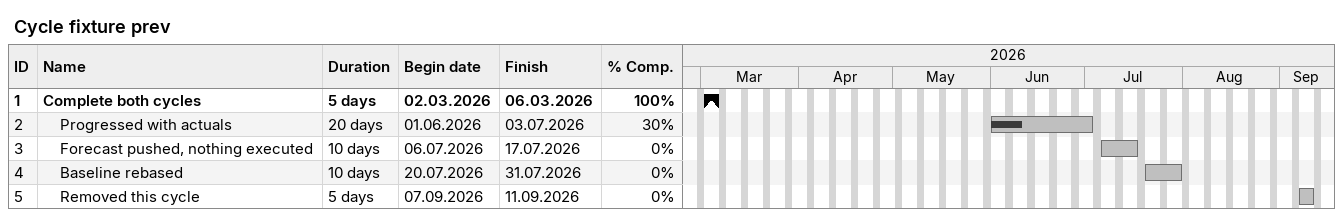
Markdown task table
Cycle fixture prev

| ID | Level | Task | Duration | Start | Finish | % complete |
|---|---|---|---|---|---|---|
| 1 | 1 | **Complete both cycles** | 5d | 2026-03-02 | 2026-03-06 | 100 |
| 2 | 2 | Progressed with actuals | 20d | 2026-06-01 | 2026-07-03 | 30 |
| 3 | 2 | Forecast pushed, nothing executed | 10d | 2026-07-06 | 2026-07-17 | 0 |
| 4 | 2 | Baseline rebased | 10d | 2026-07-20 | 2026-07-31 | 0 |
| 5 | 2 | Removed this cycle | 5d | 2026-09-07 | 2026-09-11 | 0 |
